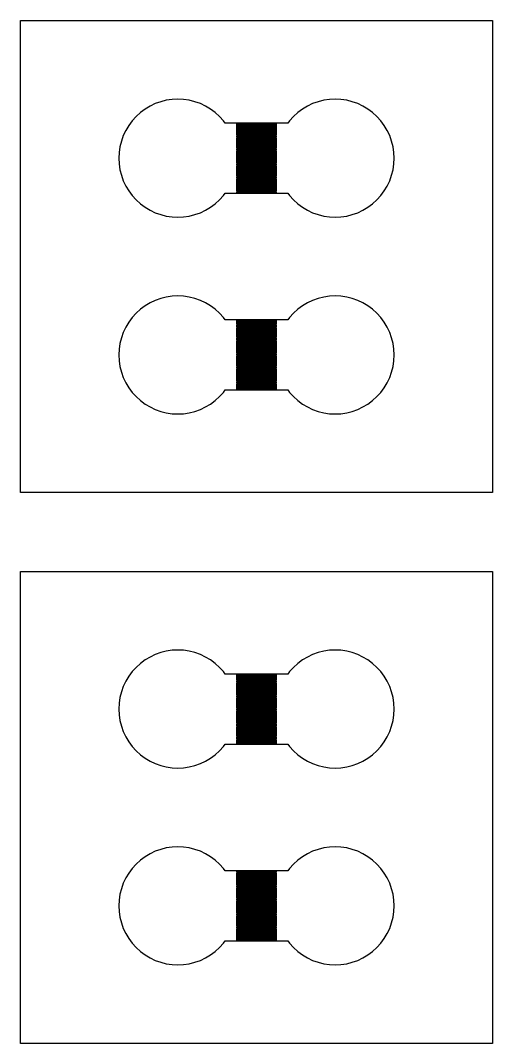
# Model space of a CAD drawing. Extents: x -16 to 86, y -16 to 86.
# Drawn here: x 43 to 55, y 29 to 55 of the extents above; entities that cross this region are included whole.
import ezdxf

# ---------------------------------------------------------------- set-up
doc = ezdxf.new("R2010")
doc.units = 0

msp = doc.modelspace()

# ---------------------------------------------------------------- linework, layer by layer
for p, q in [((43, 43), (43, 55)), ((43, 55), (55, 55)), ((55, 55), (55, 43)), ((46.2929, 52.8229), (46.1667, 52.7472)), ((46.426, 52.8858), (46.2929, 52.8229)), ((46.5646, 52.9354), (46.426, 52.8858)), ((46.7074, 52.9712), (46.5646, 52.9354)), ((46.853, 52.9928), (46.7074, 52.9712)), ((47, 53), (46.853, 52.9928)), ((47.147, 52.9928), (47, 53)), ((47.2926, 52.9712), (47.147, 52.9928)), ((47.4354, 52.9354), (47.2926, 52.9712)), ((47.574, 52.8858), (47.4354, 52.9354)), ((47.7071, 52.8229), (47.574, 52.8858)), ((47.8334, 52.7472), (47.7071, 52.8229)), ((50.2929, 52.8229), (50.1666, 52.7472)), ((50.426, 52.8858), (50.2929, 52.8229)), ((50.5646, 52.9354), (50.426, 52.8858)), ((50.7074, 52.9712), (50.5646, 52.9354)), ((50.853, 52.9928), (50.7074, 52.9712)), ((51, 53), (50.853, 52.9928)), ((51.147, 52.9928), (51, 53)), ((51.2926, 52.9712), (51.147, 52.9928)), ((51.4354, 52.9354), (51.2926, 52.9712)), ((51.574, 52.8858), (51.4354, 52.9354)), ((51.7071, 52.8229), (51.574, 52.8858)), ((51.8333, 52.7472), (51.7071, 52.8229)), ((45.9393, 52.5607), (45.8405, 52.4516)), ((46.0484, 52.6595), (45.9393, 52.5607)), ((46.1667, 52.7472), (46.0484, 52.6595)), ((47.9516, 52.6595), (47.8334, 52.7472)), ((48.0607, 52.5607), (47.9516, 52.6595)), ((48.1595, 52.4516), (48.0607, 52.5607)), ((49.9393, 52.5607), (49.8405, 52.4516)), ((50.0484, 52.6595), (49.9393, 52.5607)), ((50.1666, 52.7472), (50.0484, 52.6595)), ((51.9516, 52.6595), (51.8333, 52.7472)), ((52.0607, 52.5607), (51.9516, 52.6595)), ((52.1595, 52.4516), (52.0607, 52.5607)), ((45.7528, 52.3333), (45.6771, 52.2071)), ((45.8405, 52.4516), (45.7528, 52.3333)), ((48.2052, 52.39), (48.1595, 52.4516)), ((49.7948, 52.39), (48.2052, 52.39)), ((48.5, 52.36), (48.5, 52.38)), ((48.5, 52.38), (49.5, 52.38)), ((49.5, 52.36), (48.5, 52.36)), ((48.5, 52.33), (48.5, 52.35)), ((48.5, 52.35), (49.5, 52.35)), ((49.5, 52.33), (48.5, 52.33)), ((48.5, 52.3), (48.5, 52.32)), ((48.5, 52.32), (49.5, 52.32)), ((49.5, 52.3), (48.5, 52.3)), ((48.5, 52.27), (48.5, 52.29)), ((48.5, 52.29), (49.5, 52.29)), ((49.5, 52.27), (48.5, 52.27)), ((49.5, 52.38), (49.5, 52.36)), ((49.5, 52.35), (49.5, 52.33)), ((49.5, 52.32), (49.5, 52.3)), ((49.5, 52.29), (49.5, 52.27)), ((49.8405, 52.4516), (49.7948, 52.39)), ((52.2472, 52.3333), (52.1595, 52.4516)), ((52.3229, 52.2071), (52.2472, 52.3333)), ((45.6142, 52.074), (45.5646, 51.9354)), ((45.6771, 52.2071), (45.6142, 52.074)), ((48.5, 52.24), (48.5, 52.26)), ((48.5, 52.26), (49.5, 52.26)), ((49.5, 52.24), (48.5, 52.24)), ((48.5, 52.21), (48.5, 52.23)), ((48.5, 52.23), (49.5, 52.23)), ((49.5, 52.21), (48.5, 52.21)), ((48.5, 52.18), (48.5, 52.2)), ((48.5, 52.2), (49.5, 52.2)), ((49.5, 52.18), (48.5, 52.18)), ((48.5, 52.15), (48.5, 52.17)), ((48.5, 52.17), (49.5, 52.17)), ((49.5, 52.15), (48.5, 52.15)), ((48.5, 52.12), (48.5, 52.14)), ((48.5, 52.14), (49.5, 52.14)), ((49.5, 52.12), (48.5, 52.12)), ((48.5, 52.09), (48.5, 52.11)), ((48.5, 52.11), (49.5, 52.11)), ((49.5, 52.09), (48.5, 52.09)), ((48.5, 52.06), (48.5, 52.08)), ((48.5, 52.08), (49.5, 52.08)), ((49.5, 52.06), (48.5, 52.06)), ((48.5, 52.03), (48.5, 52.05)), ((48.5, 52.05), (49.5, 52.05)), ((49.5, 52.03), (48.5, 52.03)), ((48.5, 52), (48.5, 52.02)), ((48.5, 52.02), (49.5, 52.02)), ((49.5, 52), (48.5, 52)), ((49.5, 52.26), (49.5, 52.24)), ((49.5, 52.23), (49.5, 52.21)), ((49.5, 52.2), (49.5, 52.18)), ((49.5, 52.17), (49.5, 52.15)), ((49.5, 52.14), (49.5, 52.12)), ((49.5, 52.11), (49.5, 52.09)), ((49.5, 52.08), (49.5, 52.06)), ((49.5, 52.05), (49.5, 52.03)), ((49.5, 52.02), (49.5, 52)), ((52.3858, 52.074), (52.3229, 52.2071)), ((52.4354, 51.9354), (52.3858, 52.074)), ((45.5288, 51.7926), (45.5072, 51.647)), ((45.5646, 51.9354), (45.5288, 51.7926)), ((48.5, 51.97), (48.5, 51.99)), ((48.5, 51.99), (49.5, 51.99)), ((49.5, 51.97), (48.5, 51.97)), ((48.5, 51.94), (48.5, 51.96)), ((48.5, 51.96), (49.5, 51.96)), ((49.5, 51.94), (48.5, 51.94)), ((48.5, 51.91), (48.5, 51.93)), ((48.5, 51.93), (49.5, 51.93)), ((49.5, 51.91), (48.5, 51.91)), ((48.5, 51.88), (48.5, 51.9)), ((48.5, 51.9), (49.5, 51.9)), ((49.5, 51.88), (48.5, 51.88)), ((48.5, 51.85), (48.5, 51.87)), ((48.5, 51.87), (49.5, 51.87)), ((49.5, 51.85), (48.5, 51.85)), ((48.5, 51.82), (48.5, 51.84)), ((48.5, 51.84), (49.5, 51.84)), ((49.5, 51.82), (48.5, 51.82)), ((48.5, 51.79), (48.5, 51.81)), ((48.5, 51.81), (49.5, 51.81)), ((49.5, 51.79), (48.5, 51.79)), ((48.5, 51.76), (48.5, 51.78)), ((48.5, 51.78), (49.5, 51.78)), ((49.5, 51.76), (48.5, 51.76)), ((48.5, 51.73), (48.5, 51.75)), ((48.5, 51.75), (49.5, 51.75)), ((49.5, 51.99), (49.5, 51.97)), ((49.5, 51.96), (49.5, 51.94)), ((49.5, 51.93), (49.5, 51.91)), ((49.5, 51.9), (49.5, 51.88)), ((49.5, 51.87), (49.5, 51.85)), ((49.5, 51.84), (49.5, 51.82)), ((49.5, 51.81), (49.5, 51.79)), ((49.5, 51.78), (49.5, 51.76)), ((49.5, 51.75), (49.5, 51.73)), ((52.4712, 51.7926), (52.4354, 51.9354)), ((52.4928, 51.647), (52.4712, 51.7926)), ((45.5072, 51.647), (45.5, 51.5)), ((45.5, 51.5), (45.5072, 51.353)), ((49.5, 51.73), (48.5, 51.73)), ((48.5, 51.7), (48.5, 51.72)), ((48.5, 51.72), (49.5, 51.72)), ((49.5, 51.7), (48.5, 51.7)), ((48.5, 51.67), (48.5, 51.69)), ((48.5, 51.69), (49.5, 51.69)), ((49.5, 51.67), (48.5, 51.67)), ((48.5, 51.64), (48.5, 51.66)), ((48.5, 51.66), (49.5, 51.66)), ((49.5, 51.64), (48.5, 51.64)), ((48.5, 51.61), (48.5, 51.63)), ((48.5, 51.63), (49.5, 51.63)), ((49.5, 51.61), (48.5, 51.61)), ((48.5, 51.58), (48.5, 51.6)), ((48.5, 51.6), (49.5, 51.6)), ((49.5, 51.58), (48.5, 51.58)), ((48.5, 51.55), (48.5, 51.57)), ((48.5, 51.57), (49.5, 51.57)), ((49.5, 51.55), (48.5, 51.55)), ((48.5, 51.52), (48.5, 51.54)), ((48.5, 51.54), (49.5, 51.54)), ((49.5, 51.52), (48.5, 51.52)), ((48.5, 51.49), (48.5, 51.51)), ((48.5, 51.51), (49.5, 51.51)), ((49.5, 51.49), (48.5, 51.49)), ((49.5, 51.72), (49.5, 51.7)), ((49.5, 51.69), (49.5, 51.67)), ((49.5, 51.66), (49.5, 51.64)), ((49.5, 51.63), (49.5, 51.61)), ((49.5, 51.6), (49.5, 51.58)), ((49.5, 51.57), (49.5, 51.55)), ((49.5, 51.54), (49.5, 51.52)), ((49.5, 51.51), (49.5, 51.49)), ((52.5, 51.5), (52.4928, 51.647)), ((52.4928, 51.353), (52.5, 51.5)), ((45.5072, 51.353), (45.5288, 51.2074)), ((48.5, 51.46), (48.5, 51.48)), ((48.5, 51.48), (49.5, 51.48)), ((49.5, 51.46), (48.5, 51.46)), ((48.5, 51.43), (48.5, 51.45)), ((48.5, 51.45), (49.5, 51.45)), ((49.5, 51.43), (48.5, 51.43)), ((48.5, 51.4), (48.5, 51.42)), ((48.5, 51.42), (49.5, 51.42)), ((49.5, 51.4), (48.5, 51.4)), ((48.5, 51.37), (48.5, 51.39)), ((48.5, 51.39), (49.5, 51.39)), ((49.5, 51.37), (48.5, 51.37)), ((48.5, 51.34), (48.5, 51.36)), ((48.5, 51.36), (49.5, 51.36)), ((49.5, 51.34), (48.5, 51.34)), ((48.5, 51.31), (48.5, 51.33)), ((48.5, 51.33), (49.5, 51.33)), ((49.5, 51.31), (48.5, 51.31)), ((48.5, 51.28), (48.5, 51.3)), ((48.5, 51.3), (49.5, 51.3)), ((49.5, 51.28), (48.5, 51.28)), ((48.5, 51.25), (48.5, 51.27)), ((48.5, 51.27), (49.5, 51.27)), ((49.5, 51.25), (48.5, 51.25)), ((48.5, 51.22), (48.5, 51.24)), ((48.5, 51.24), (49.5, 51.24)), ((49.5, 51.22), (48.5, 51.22)), ((49.5, 51.48), (49.5, 51.46)), ((49.5, 51.45), (49.5, 51.43)), ((49.5, 51.42), (49.5, 51.4)), ((49.5, 51.39), (49.5, 51.37)), ((49.5, 51.36), (49.5, 51.34)), ((49.5, 51.33), (49.5, 51.31)), ((49.5, 51.3), (49.5, 51.28)), ((49.5, 51.27), (49.5, 51.25)), ((49.5, 51.24), (49.5, 51.22)), ((52.4712, 51.2074), (52.4928, 51.353)), ((45.5288, 51.2074), (45.5646, 51.0646)), ((45.5646, 51.0646), (45.6142, 50.926)), ((48.5, 51.19), (48.5, 51.21)), ((48.5, 51.21), (49.5, 51.21)), ((49.5, 51.19), (48.5, 51.19)), ((48.5, 51.16), (48.5, 51.18)), ((48.5, 51.18), (49.5, 51.18)), ((49.5, 51.16), (48.5, 51.16)), ((48.5, 51.13), (48.5, 51.15)), ((48.5, 51.15), (49.5, 51.15)), ((49.5, 51.13), (48.5, 51.13)), ((48.5, 51.1), (48.5, 51.12)), ((48.5, 51.12), (49.5, 51.12)), ((49.5, 51.1), (48.5, 51.1)), ((48.5, 51.07), (48.5, 51.09)), ((48.5, 51.09), (49.5, 51.09)), ((49.5, 51.07), (48.5, 51.07)), ((48.5, 51.04), (48.5, 51.06)), ((48.5, 51.06), (49.5, 51.06)), ((49.5, 51.04), (48.5, 51.04)), ((48.5, 51.01), (48.5, 51.03)), ((48.5, 51.03), (49.5, 51.03)), ((49.5, 51.01), (48.5, 51.01)), ((48.5, 50.98), (48.5, 51)), ((48.5, 51), (49.5, 51)), ((49.5, 50.98), (48.5, 50.98)), ((48.5, 50.95), (48.5, 50.97)), ((48.5, 50.97), (49.5, 50.97)), ((49.5, 51.21), (49.5, 51.19)), ((49.5, 51.18), (49.5, 51.16)), ((49.5, 51.15), (49.5, 51.13)), ((49.5, 51.12), (49.5, 51.1)), ((49.5, 51.09), (49.5, 51.07)), ((49.5, 51.06), (49.5, 51.04)), ((49.5, 51.03), (49.5, 51.01)), ((49.5, 51), (49.5, 50.98)), ((49.5, 50.97), (49.5, 50.95)), ((52.3858, 50.926), (52.4354, 51.0646)), ((52.4354, 51.0646), (52.4712, 51.2074)), ((45.6142, 50.926), (45.6771, 50.7929)), ((45.6771, 50.7929), (45.7528, 50.6667)), ((49.5, 50.95), (48.5, 50.95)), ((48.5, 50.92), (48.5, 50.94)), ((48.5, 50.94), (49.5, 50.94)), ((49.5, 50.92), (48.5, 50.92)), ((48.5, 50.89), (48.5, 50.91)), ((48.5, 50.91), (49.5, 50.91)), ((49.5, 50.89), (48.5, 50.89)), ((48.5, 50.86), (48.5, 50.88)), ((48.5, 50.88), (49.5, 50.88)), ((49.5, 50.86), (48.5, 50.86)), ((48.5, 50.83), (48.5, 50.85)), ((48.5, 50.85), (49.5, 50.85)), ((49.5, 50.83), (48.5, 50.83)), ((48.5, 50.8), (48.5, 50.82)), ((48.5, 50.82), (49.5, 50.82)), ((49.5, 50.8), (48.5, 50.8)), ((48.5, 50.77), (48.5, 50.79)), ((48.5, 50.79), (49.5, 50.79)), ((49.5, 50.77), (48.5, 50.77)), ((48.5, 50.74), (48.5, 50.76)), ((48.5, 50.76), (49.5, 50.76)), ((49.5, 50.74), (48.5, 50.74)), ((48.5, 50.71), (48.5, 50.73)), ((48.5, 50.73), (49.5, 50.73)), ((49.5, 50.71), (48.5, 50.71)), ((48.5, 50.68), (48.5, 50.7)), ((48.5, 50.7), (49.5, 50.7)), ((49.5, 50.94), (49.5, 50.92)), ((49.5, 50.91), (49.5, 50.89)), ((49.5, 50.88), (49.5, 50.86)), ((49.5, 50.85), (49.5, 50.83)), ((49.5, 50.82), (49.5, 50.8)), ((49.5, 50.79), (49.5, 50.77)), ((49.5, 50.76), (49.5, 50.74)), ((49.5, 50.73), (49.5, 50.71)), ((49.5, 50.7), (49.5, 50.68)), ((52.2472, 50.6667), (52.3229, 50.7929)), ((52.3229, 50.7929), (52.3858, 50.926)), ((45.7528, 50.6667), (45.8405, 50.5484)), ((45.8405, 50.5484), (45.9393, 50.4393)), ((48.0607, 50.4393), (48.1595, 50.5484)), ((48.1595, 50.5484), (48.2052, 50.61)), ((48.2052, 50.61), (49.7948, 50.61)), ((49.5, 50.68), (48.5, 50.68)), ((48.5, 50.65), (48.5, 50.67)), ((48.5, 50.67), (49.5, 50.67)), ((49.5, 50.65), (48.5, 50.65)), ((48.5, 50.62), (48.5, 50.64)), ((48.5, 50.64), (49.5, 50.64)), ((49.5, 50.62), (48.5, 50.62)), ((49.5, 50.67), (49.5, 50.65)), ((49.5, 50.64), (49.5, 50.62)), ((49.7948, 50.61), (49.8405, 50.5484)), ((49.8405, 50.5484), (49.9393, 50.4393)), ((52.0607, 50.4393), (52.1595, 50.5484)), ((52.1595, 50.5484), (52.2472, 50.6667)), ((45.9393, 50.4393), (46.0484, 50.3405)), ((46.0484, 50.3405), (46.1667, 50.2528)), ((46.1667, 50.2528), (46.2929, 50.1771)), ((47.7071, 50.1771), (47.8334, 50.2528)), ((47.8334, 50.2528), (47.9516, 50.3405)), ((47.9516, 50.3405), (48.0607, 50.4393)), ((49.9393, 50.4393), (50.0484, 50.3405)), ((50.0484, 50.3405), (50.1666, 50.2528)), ((50.1666, 50.2528), (50.2929, 50.1771)), ((51.7071, 50.1771), (51.8333, 50.2528)), ((51.8333, 50.2528), (51.9516, 50.3405)), ((51.9516, 50.3405), (52.0607, 50.4393)), ((46.2929, 50.1771), (46.426, 50.1142)), ((46.426, 50.1142), (46.5646, 50.0646)), ((46.5646, 50.0646), (46.7074, 50.0288)), ((46.7074, 50.0288), (46.853, 50.0072)), ((46.853, 50.0072), (47, 50)), ((47, 50), (47.147, 50.0072)), ((47.147, 50.0072), (47.2926, 50.0288)), ((47.2926, 50.0288), (47.4354, 50.0646)), ((47.4354, 50.0646), (47.574, 50.1142)), ((47.574, 50.1142), (47.7071, 50.1771)), ((50.2929, 50.1771), (50.426, 50.1142)), ((50.426, 50.1142), (50.5646, 50.0646)), ((50.5646, 50.0646), (50.7074, 50.0288)), ((50.7074, 50.0288), (50.853, 50.0072)), ((50.853, 50.0072), (51, 50)), ((51, 50), (51.147, 50.0072)), ((51.147, 50.0072), (51.2926, 50.0288)), ((51.2926, 50.0288), (51.4354, 50.0646)), ((51.4354, 50.0646), (51.574, 50.1142)), ((51.574, 50.1142), (51.7071, 50.1771)), ((46.426, 47.8858), (46.2929, 47.8229)), ((46.5646, 47.9354), (46.426, 47.8858)), ((46.7074, 47.9712), (46.5646, 47.9354)), ((46.853, 47.9928), (46.7074, 47.9712)), ((47, 48), (46.853, 47.9928)), ((47.147, 47.9928), (47, 48)), ((47.2926, 47.9712), (47.147, 47.9928)), ((47.4354, 47.9354), (47.2926, 47.9712)), ((47.574, 47.8858), (47.4354, 47.9354)), ((47.7071, 47.8229), (47.574, 47.8858)), ((50.426, 47.8858), (50.2929, 47.8229)), ((50.5646, 47.9354), (50.426, 47.8858)), ((50.7074, 47.9712), (50.5646, 47.9354)), ((50.853, 47.9928), (50.7074, 47.9712)), ((51, 48), (50.853, 47.9928)), ((51.147, 47.9928), (51, 48)), ((51.2926, 47.9712), (51.147, 47.9928)), ((51.4354, 47.9354), (51.2926, 47.9712)), ((51.574, 47.8858), (51.4354, 47.9354)), ((51.7071, 47.8229), (51.574, 47.8858)), ((46.0484, 47.6595), (45.9393, 47.5607)), ((46.1667, 47.7472), (46.0484, 47.6595)), ((46.2929, 47.8229), (46.1667, 47.7472)), ((47.8334, 47.7472), (47.7071, 47.8229)), ((47.9516, 47.6595), (47.8334, 47.7472)), ((48.0607, 47.5607), (47.9516, 47.6595)), ((50.0484, 47.6595), (49.9393, 47.5607)), ((50.1666, 47.7472), (50.0484, 47.6595)), ((50.2929, 47.8229), (50.1666, 47.7472)), ((51.8333, 47.7472), (51.7071, 47.8229)), ((51.9516, 47.6595), (51.8333, 47.7472)), ((52.0607, 47.5607), (51.9516, 47.6595)), ((45.7528, 47.3333), (45.6771, 47.2071)), ((45.8405, 47.4516), (45.7528, 47.3333)), ((45.9393, 47.5607), (45.8405, 47.4516)), ((48.1595, 47.4516), (48.0607, 47.5607)), ((48.2052, 47.39), (48.1595, 47.4516)), ((49.7948, 47.39), (48.2052, 47.39)), ((48.5, 47.36), (48.5, 47.38)), ((48.5, 47.38), (49.5, 47.38)), ((49.5, 47.36), (48.5, 47.36)), ((48.5, 47.33), (48.5, 47.35)), ((48.5, 47.35), (49.5, 47.35)), ((49.5, 47.33), (48.5, 47.33)), ((48.5, 47.3), (48.5, 47.32)), ((48.5, 47.32), (49.5, 47.32)), ((49.5, 47.38), (49.5, 47.36)), ((49.5, 47.35), (49.5, 47.33)), ((49.5, 47.32), (49.5, 47.3)), ((49.8405, 47.4516), (49.7948, 47.39)), ((49.9393, 47.5607), (49.8405, 47.4516)), ((52.1595, 47.4516), (52.0607, 47.5607)), ((52.2472, 47.3333), (52.1595, 47.4516)), ((52.3229, 47.2071), (52.2472, 47.3333)), ((45.6142, 47.074), (45.5646, 46.9354)), ((45.6771, 47.2071), (45.6142, 47.074)), ((49.5, 47.3), (48.5, 47.3)), ((48.5, 47.27), (48.5, 47.29)), ((48.5, 47.29), (49.5, 47.29)), ((49.5, 47.27), (48.5, 47.27)), ((48.5, 47.24), (48.5, 47.26)), ((48.5, 47.26), (49.5, 47.26)), ((49.5, 47.24), (48.5, 47.24)), ((48.5, 47.21), (48.5, 47.23)), ((48.5, 47.23), (49.5, 47.23)), ((49.5, 47.21), (48.5, 47.21)), ((48.5, 47.18), (48.5, 47.2)), ((48.5, 47.2), (49.5, 47.2)), ((49.5, 47.18), (48.5, 47.18)), ((48.5, 47.15), (48.5, 47.17)), ((48.5, 47.17), (49.5, 47.17)), ((49.5, 47.15), (48.5, 47.15)), ((48.5, 47.12), (48.5, 47.14)), ((48.5, 47.14), (49.5, 47.14)), ((49.5, 47.12), (48.5, 47.12)), ((48.5, 47.09), (48.5, 47.11)), ((48.5, 47.11), (49.5, 47.11)), ((49.5, 47.09), (48.5, 47.09)), ((48.5, 47.06), (48.5, 47.08)), ((48.5, 47.08), (49.5, 47.08)), ((49.5, 47.06), (48.5, 47.06)), ((49.5, 47.29), (49.5, 47.27)), ((49.5, 47.26), (49.5, 47.24)), ((49.5, 47.23), (49.5, 47.21)), ((49.5, 47.2), (49.5, 47.18)), ((49.5, 47.17), (49.5, 47.15)), ((49.5, 47.14), (49.5, 47.12)), ((49.5, 47.11), (49.5, 47.09)), ((49.5, 47.08), (49.5, 47.06)), ((52.3858, 47.074), (52.3229, 47.2071)), ((52.4354, 46.9354), (52.3858, 47.074)), ((45.5646, 46.9354), (45.5288, 46.7926)), ((48.5, 47.03), (48.5, 47.05)), ((48.5, 47.05), (49.5, 47.05)), ((49.5, 47.03), (48.5, 47.03)), ((48.5, 47), (48.5, 47.02)), ((48.5, 47.02), (49.5, 47.02)), ((49.5, 47), (48.5, 47)), ((48.5, 46.97), (48.5, 46.99)), ((48.5, 46.99), (49.5, 46.99)), ((49.5, 46.97), (48.5, 46.97)), ((48.5, 46.94), (48.5, 46.96)), ((48.5, 46.96), (49.5, 46.96)), ((49.5, 46.94), (48.5, 46.94)), ((48.5, 46.91), (48.5, 46.93)), ((48.5, 46.93), (49.5, 46.93)), ((49.5, 46.91), (48.5, 46.91)), ((48.5, 46.88), (48.5, 46.9)), ((48.5, 46.9), (49.5, 46.9)), ((49.5, 46.88), (48.5, 46.88)), ((48.5, 46.85), (48.5, 46.87)), ((48.5, 46.87), (49.5, 46.87)), ((49.5, 46.85), (48.5, 46.85)), ((48.5, 46.82), (48.5, 46.84)), ((48.5, 46.84), (49.5, 46.84)), ((49.5, 46.82), (48.5, 46.82)), ((48.5, 46.79), (48.5, 46.81)), ((48.5, 46.81), (49.5, 46.81)), ((49.5, 47.05), (49.5, 47.03)), ((49.5, 47.02), (49.5, 47)), ((49.5, 46.99), (49.5, 46.97)), ((49.5, 46.96), (49.5, 46.94)), ((49.5, 46.93), (49.5, 46.91)), ((49.5, 46.9), (49.5, 46.88)), ((49.5, 46.87), (49.5, 46.85)), ((49.5, 46.84), (49.5, 46.82)), ((49.5, 46.81), (49.5, 46.79)), ((52.4712, 46.7926), (52.4354, 46.9354)), ((45.5072, 46.647), (45.5, 46.5)), ((45.5288, 46.7926), (45.5072, 46.647)), ((49.5, 46.79), (48.5, 46.79)), ((48.5, 46.76), (48.5, 46.78)), ((48.5, 46.78), (49.5, 46.78)), ((49.5, 46.76), (48.5, 46.76)), ((48.5, 46.73), (48.5, 46.75)), ((48.5, 46.75), (49.5, 46.75)), ((49.5, 46.73), (48.5, 46.73)), ((48.5, 46.7), (48.5, 46.72)), ((48.5, 46.72), (49.5, 46.72)), ((49.5, 46.7), (48.5, 46.7)), ((48.5, 46.67), (48.5, 46.69)), ((48.5, 46.69), (49.5, 46.69)), ((49.5, 46.67), (48.5, 46.67)), ((48.5, 46.64), (48.5, 46.66)), ((48.5, 46.66), (49.5, 46.66)), ((49.5, 46.64), (48.5, 46.64)), ((48.5, 46.61), (48.5, 46.63)), ((48.5, 46.63), (49.5, 46.63)), ((49.5, 46.61), (48.5, 46.61)), ((48.5, 46.58), (48.5, 46.6)), ((48.5, 46.6), (49.5, 46.6)), ((49.5, 46.58), (48.5, 46.58)), ((48.5, 46.55), (48.5, 46.57)), ((48.5, 46.57), (49.5, 46.57)), ((49.5, 46.55), (48.5, 46.55)), ((48.5, 46.52), (48.5, 46.54)), ((48.5, 46.54), (49.5, 46.54)), ((49.5, 46.78), (49.5, 46.76)), ((49.5, 46.75), (49.5, 46.73)), ((49.5, 46.72), (49.5, 46.7)), ((49.5, 46.69), (49.5, 46.67)), ((49.5, 46.66), (49.5, 46.64)), ((49.5, 46.63), (49.5, 46.61)), ((49.5, 46.6), (49.5, 46.58)), ((49.5, 46.57), (49.5, 46.55)), ((49.5, 46.54), (49.5, 46.52)), ((52.4928, 46.647), (52.4712, 46.7926)), ((52.5, 46.5), (52.4928, 46.647)), ((45.5, 46.5), (45.5072, 46.353)), ((45.5072, 46.353), (45.5288, 46.2074)), ((49.5, 46.52), (48.5, 46.52)), ((48.5, 46.49), (48.5, 46.51)), ((48.5, 46.51), (49.5, 46.51)), ((49.5, 46.49), (48.5, 46.49)), ((48.5, 46.46), (48.5, 46.48)), ((48.5, 46.48), (49.5, 46.48)), ((49.5, 46.46), (48.5, 46.46)), ((48.5, 46.43), (48.5, 46.45)), ((48.5, 46.45), (49.5, 46.45)), ((49.5, 46.43), (48.5, 46.43)), ((48.5, 46.4), (48.5, 46.42)), ((48.5, 46.42), (49.5, 46.42)), ((49.5, 46.4), (48.5, 46.4)), ((48.5, 46.37), (48.5, 46.39)), ((48.5, 46.39), (49.5, 46.39)), ((49.5, 46.37), (48.5, 46.37)), ((48.5, 46.34), (48.5, 46.36)), ((48.5, 46.36), (49.5, 46.36)), ((49.5, 46.34), (48.5, 46.34)), ((48.5, 46.31), (48.5, 46.33)), ((48.5, 46.33), (49.5, 46.33)), ((49.5, 46.31), (48.5, 46.31)), ((48.5, 46.28), (48.5, 46.3)), ((48.5, 46.3), (49.5, 46.3)), ((49.5, 46.28), (48.5, 46.28)), ((49.5, 46.51), (49.5, 46.49)), ((49.5, 46.48), (49.5, 46.46)), ((49.5, 46.45), (49.5, 46.43)), ((49.5, 46.42), (49.5, 46.4)), ((49.5, 46.39), (49.5, 46.37)), ((49.5, 46.36), (49.5, 46.34)), ((49.5, 46.33), (49.5, 46.31)), ((49.5, 46.3), (49.5, 46.28)), ((52.4712, 46.2074), (52.4928, 46.353)), ((52.4928, 46.353), (52.5, 46.5)), ((45.5288, 46.2074), (45.5646, 46.0646)), ((45.5646, 46.0646), (45.6142, 45.926)), ((48.5, 46.25), (48.5, 46.27)), ((48.5, 46.27), (49.5, 46.27)), ((49.5, 46.25), (48.5, 46.25)), ((48.5, 46.22), (48.5, 46.24)), ((48.5, 46.24), (49.5, 46.24)), ((49.5, 46.22), (48.5, 46.22)), ((48.5, 46.19), (48.5, 46.21)), ((48.5, 46.21), (49.5, 46.21)), ((49.5, 46.19), (48.5, 46.19)), ((48.5, 46.16), (48.5, 46.18)), ((48.5, 46.18), (49.5, 46.18)), ((49.5, 46.16), (48.5, 46.16)), ((48.5, 46.13), (48.5, 46.15)), ((48.5, 46.15), (49.5, 46.15)), ((49.5, 46.13), (48.5, 46.13)), ((48.5, 46.1), (48.5, 46.12)), ((48.5, 46.12), (49.5, 46.12)), ((49.5, 46.1), (48.5, 46.1)), ((48.5, 46.07), (48.5, 46.09)), ((48.5, 46.09), (49.5, 46.09)), ((49.5, 46.07), (48.5, 46.07)), ((48.5, 46.04), (48.5, 46.06)), ((48.5, 46.06), (49.5, 46.06)), ((49.5, 46.04), (48.5, 46.04)), ((48.5, 46.01), (48.5, 46.03)), ((48.5, 46.03), (49.5, 46.03)), ((49.5, 46.27), (49.5, 46.25)), ((49.5, 46.24), (49.5, 46.22)), ((49.5, 46.21), (49.5, 46.19)), ((49.5, 46.18), (49.5, 46.16)), ((49.5, 46.15), (49.5, 46.13)), ((49.5, 46.12), (49.5, 46.1)), ((49.5, 46.09), (49.5, 46.07)), ((49.5, 46.06), (49.5, 46.04)), ((49.5, 46.03), (49.5, 46.01)), ((52.3858, 45.926), (52.4354, 46.0646)), ((52.4354, 46.0646), (52.4712, 46.2074)), ((45.6142, 45.926), (45.6771, 45.7929)), ((45.6771, 45.7929), (45.7528, 45.6667)), ((49.5, 46.01), (48.5, 46.01)), ((48.5, 45.98), (48.5, 46)), ((48.5, 46), (49.5, 46)), ((49.5, 45.98), (48.5, 45.98)), ((48.5, 45.95), (48.5, 45.97)), ((48.5, 45.97), (49.5, 45.97)), ((49.5, 45.95), (48.5, 45.95)), ((48.5, 45.92), (48.5, 45.94)), ((48.5, 45.94), (49.5, 45.94)), ((49.5, 45.92), (48.5, 45.92)), ((48.5, 45.89), (48.5, 45.91)), ((48.5, 45.91), (49.5, 45.91)), ((49.5, 45.89), (48.5, 45.89)), ((48.5, 45.86), (48.5, 45.88)), ((48.5, 45.88), (49.5, 45.88)), ((49.5, 45.86), (48.5, 45.86)), ((48.5, 45.83), (48.5, 45.85)), ((48.5, 45.85), (49.5, 45.85)), ((49.5, 45.83), (48.5, 45.83)), ((48.5, 45.8), (48.5, 45.82)), ((48.5, 45.82), (49.5, 45.82)), ((49.5, 45.8), (48.5, 45.8)), ((48.5, 45.77), (48.5, 45.79)), ((48.5, 45.79), (49.5, 45.79)), ((49.5, 45.77), (48.5, 45.77)), ((48.5, 45.74), (48.5, 45.76)), ((48.5, 45.76), (49.5, 45.76)), ((49.5, 46), (49.5, 45.98)), ((49.5, 45.97), (49.5, 45.95)), ((49.5, 45.94), (49.5, 45.92)), ((49.5, 45.91), (49.5, 45.89)), ((49.5, 45.88), (49.5, 45.86)), ((49.5, 45.85), (49.5, 45.83)), ((49.5, 45.82), (49.5, 45.8)), ((49.5, 45.79), (49.5, 45.77)), ((49.5, 45.76), (49.5, 45.74)), ((52.2472, 45.6667), (52.3229, 45.7929)), ((52.3229, 45.7929), (52.3858, 45.926)), ((45.7528, 45.6667), (45.8405, 45.5484)), ((45.8405, 45.5484), (45.9393, 45.4393)), ((48.0607, 45.4393), (48.1595, 45.5484)), ((48.1595, 45.5484), (48.2052, 45.61)), ((48.2052, 45.61), (49.7948, 45.61)), ((49.5, 45.74), (48.5, 45.74)), ((48.5, 45.71), (48.5, 45.73)), ((48.5, 45.73), (49.5, 45.73)), ((49.5, 45.71), (48.5, 45.71)), ((48.5, 45.68), (48.5, 45.7)), ((48.5, 45.7), (49.5, 45.7)), ((49.5, 45.68), (48.5, 45.68)), ((48.5, 45.65), (48.5, 45.67)), ((48.5, 45.67), (49.5, 45.67)), ((49.5, 45.65), (48.5, 45.65)), ((48.5, 45.62), (48.5, 45.64)), ((48.5, 45.64), (49.5, 45.64)), ((49.5, 45.62), (48.5, 45.62)), ((49.5, 45.73), (49.5, 45.71)), ((49.5, 45.7), (49.5, 45.68)), ((49.5, 45.67), (49.5, 45.65)), ((49.5, 45.64), (49.5, 45.62)), ((49.7948, 45.61), (49.8405, 45.5484)), ((49.8405, 45.5484), (49.9393, 45.4393)), ((52.0607, 45.4393), (52.1595, 45.5484)), ((52.1595, 45.5484), (52.2472, 45.6667)), ((45.9393, 45.4393), (46.0484, 45.3405)), ((46.0484, 45.3405), (46.1667, 45.2528)), ((46.1667, 45.2528), (46.2929, 45.1771)), ((47.7071, 45.1771), (47.8334, 45.2528)), ((47.8334, 45.2528), (47.9516, 45.3405)), ((47.9516, 45.3405), (48.0607, 45.4393)), ((49.9393, 45.4393), (50.0484, 45.3405)), ((50.0484, 45.3405), (50.1666, 45.2528)), ((50.1666, 45.2528), (50.2929, 45.1771)), ((51.7071, 45.1771), (51.8333, 45.2528)), ((51.8333, 45.2528), (51.9516, 45.3405)), ((51.9516, 45.3405), (52.0607, 45.4393)), ((46.2929, 45.1771), (46.426, 45.1142)), ((46.426, 45.1142), (46.5646, 45.0646)), ((46.5646, 45.0646), (46.7074, 45.0288)), ((46.7074, 45.0288), (46.853, 45.0072)), ((46.853, 45.0072), (47, 45)), ((47, 45), (47.147, 45.0072)), ((47.147, 45.0072), (47.2926, 45.0288)), ((47.2926, 45.0288), (47.4354, 45.0646)), ((47.4354, 45.0646), (47.574, 45.1142)), ((47.574, 45.1142), (47.7071, 45.1771)), ((50.2929, 45.1771), (50.426, 45.1142)), ((50.426, 45.1142), (50.5646, 45.0646)), ((50.5646, 45.0646), (50.7074, 45.0288)), ((50.7074, 45.0288), (50.853, 45.0072)), ((50.853, 45.0072), (51, 45)), ((51, 45), (51.147, 45.0072)), ((51.147, 45.0072), (51.2926, 45.0288)), ((51.2926, 45.0288), (51.4354, 45.0646)), ((51.4354, 45.0646), (51.574, 45.1142)), ((51.574, 45.1142), (51.7071, 45.1771)), ((55, 43), (43, 43)), ((43, 29), (43, 41)), ((43, 41), (55, 41)), ((55, 41), (55, 29)), ((47, 39), (46.853, 38.9928)), ((47.147, 38.9928), (47, 39)), ((51, 39), (50.853, 38.9928)), ((51.147, 38.9928), (51, 39)), ((46.1667, 38.7472), (46.0484, 38.6595)), ((46.2929, 38.8229), (46.1667, 38.7472)), ((46.426, 38.8858), (46.2929, 38.8229)), ((46.5646, 38.9354), (46.426, 38.8858)), ((46.7074, 38.9712), (46.5646, 38.9354)), ((46.853, 38.9928), (46.7074, 38.9712)), ((47.2926, 38.9712), (47.147, 38.9928)), ((47.4354, 38.9354), (47.2926, 38.9712)), ((47.574, 38.8858), (47.4354, 38.9354)), ((47.7071, 38.8229), (47.574, 38.8858)), ((47.8334, 38.7472), (47.7071, 38.8229)), ((47.9516, 38.6595), (47.8334, 38.7472)), ((50.1666, 38.7472), (50.0484, 38.6595)), ((50.2929, 38.8229), (50.1666, 38.7472)), ((50.426, 38.8858), (50.2929, 38.8229)), ((50.5646, 38.9354), (50.426, 38.8858)), ((50.7074, 38.9712), (50.5646, 38.9354)), ((50.853, 38.9928), (50.7074, 38.9712)), ((51.2926, 38.9712), (51.147, 38.9928)), ((51.4354, 38.9354), (51.2926, 38.9712)), ((51.574, 38.8858), (51.4354, 38.9354)), ((51.7071, 38.8229), (51.574, 38.8858)), ((51.8333, 38.7472), (51.7071, 38.8229)), ((51.9516, 38.6595), (51.8333, 38.7472)), ((45.9393, 38.5607), (45.8405, 38.4516)), ((46.0484, 38.6595), (45.9393, 38.5607)), ((48.0607, 38.5607), (47.9516, 38.6595)), ((48.1595, 38.4516), (48.0607, 38.5607)), ((49.9393, 38.5607), (49.8405, 38.4516)), ((50.0484, 38.6595), (49.9393, 38.5607)), ((52.0607, 38.5607), (51.9516, 38.6595)), ((52.1595, 38.4516), (52.0607, 38.5607)), ((45.7528, 38.3333), (45.6771, 38.2071)), ((45.8405, 38.4516), (45.7528, 38.3333)), ((48.2052, 38.39), (48.1595, 38.4516)), ((49.7948, 38.39), (48.2052, 38.39)), ((48.5, 38.36), (48.5, 38.38)), ((48.5, 38.38), (49.5, 38.38)), ((49.5, 38.36), (48.5, 38.36)), ((48.5, 38.33), (48.5, 38.35)), ((48.5, 38.35), (49.5, 38.35)), ((49.5, 38.33), (48.5, 38.33)), ((48.5, 38.3), (48.5, 38.32)), ((48.5, 38.32), (49.5, 38.32)), ((49.5, 38.3), (48.5, 38.3)), ((48.5, 38.27), (48.5, 38.29)), ((48.5, 38.29), (49.5, 38.29)), ((49.5, 38.27), (48.5, 38.27)), ((48.5, 38.24), (48.5, 38.26)), ((48.5, 38.26), (49.5, 38.26)), ((49.5, 38.24), (48.5, 38.24)), ((48.5, 38.21), (48.5, 38.23)), ((48.5, 38.23), (49.5, 38.23)), ((49.5, 38.38), (49.5, 38.36)), ((49.5, 38.35), (49.5, 38.33)), ((49.5, 38.32), (49.5, 38.3)), ((49.5, 38.29), (49.5, 38.27)), ((49.5, 38.26), (49.5, 38.24)), ((49.5, 38.23), (49.5, 38.21)), ((49.8405, 38.4516), (49.7948, 38.39)), ((52.2472, 38.3333), (52.1595, 38.4516)), ((52.3229, 38.2071), (52.2472, 38.3333)), ((45.6142, 38.074), (45.5646, 37.9354)), ((45.6771, 38.2071), (45.6142, 38.074)), ((49.5, 38.21), (48.5, 38.21)), ((48.5, 38.18), (48.5, 38.2)), ((48.5, 38.2), (49.5, 38.2)), ((49.5, 38.18), (48.5, 38.18)), ((48.5, 38.15), (48.5, 38.17)), ((48.5, 38.17), (49.5, 38.17)), ((49.5, 38.15), (48.5, 38.15)), ((48.5, 38.12), (48.5, 38.14)), ((48.5, 38.14), (49.5, 38.14)), ((49.5, 38.12), (48.5, 38.12)), ((48.5, 38.09), (48.5, 38.11)), ((48.5, 38.11), (49.5, 38.11)), ((49.5, 38.09), (48.5, 38.09)), ((48.5, 38.06), (48.5, 38.08)), ((48.5, 38.08), (49.5, 38.08)), ((49.5, 38.06), (48.5, 38.06)), ((48.5, 38.03), (48.5, 38.05)), ((48.5, 38.05), (49.5, 38.05)), ((49.5, 38.03), (48.5, 38.03)), ((48.5, 38), (48.5, 38.02)), ((48.5, 38.02), (49.5, 38.02)), ((49.5, 38), (48.5, 38)), ((48.5, 37.97), (48.5, 37.99)), ((48.5, 37.99), (49.5, 37.99)), ((49.5, 37.97), (48.5, 37.97)), ((48.5, 37.94), (48.5, 37.96)), ((48.5, 37.96), (49.5, 37.96)), ((49.5, 38.2), (49.5, 38.18)), ((49.5, 38.17), (49.5, 38.15)), ((49.5, 38.14), (49.5, 38.12)), ((49.5, 38.11), (49.5, 38.09)), ((49.5, 38.08), (49.5, 38.06)), ((49.5, 38.05), (49.5, 38.03)), ((49.5, 38.02), (49.5, 38)), ((49.5, 37.99), (49.5, 37.97)), ((49.5, 37.96), (49.5, 37.94)), ((52.3858, 38.074), (52.3229, 38.2071)), ((52.4354, 37.9354), (52.3858, 38.074)), ((45.5288, 37.7926), (45.5072, 37.647)), ((45.5646, 37.9354), (45.5288, 37.7926)), ((49.5, 37.94), (48.5, 37.94)), ((48.5, 37.91), (48.5, 37.93)), ((48.5, 37.93), (49.5, 37.93)), ((49.5, 37.91), (48.5, 37.91)), ((48.5, 37.88), (48.5, 37.9)), ((48.5, 37.9), (49.5, 37.9)), ((49.5, 37.88), (48.5, 37.88)), ((48.5, 37.85), (48.5, 37.87)), ((48.5, 37.87), (49.5, 37.87)), ((49.5, 37.85), (48.5, 37.85)), ((48.5, 37.82), (48.5, 37.84)), ((48.5, 37.84), (49.5, 37.84)), ((49.5, 37.82), (48.5, 37.82)), ((48.5, 37.79), (48.5, 37.81)), ((48.5, 37.81), (49.5, 37.81)), ((49.5, 37.79), (48.5, 37.79)), ((48.5, 37.76), (48.5, 37.78)), ((48.5, 37.78), (49.5, 37.78)), ((49.5, 37.76), (48.5, 37.76)), ((48.5, 37.73), (48.5, 37.75)), ((48.5, 37.75), (49.5, 37.75)), ((49.5, 37.73), (48.5, 37.73)), ((48.5, 37.7), (48.5, 37.72)), ((48.5, 37.72), (49.5, 37.72)), ((49.5, 37.7), (48.5, 37.7)), ((49.5, 37.93), (49.5, 37.91)), ((49.5, 37.9), (49.5, 37.88)), ((49.5, 37.87), (49.5, 37.85)), ((49.5, 37.84), (49.5, 37.82)), ((49.5, 37.81), (49.5, 37.79)), ((49.5, 37.78), (49.5, 37.76)), ((49.5, 37.75), (49.5, 37.73)), ((49.5, 37.72), (49.5, 37.7)), ((52.4712, 37.7926), (52.4354, 37.9354)), ((52.4928, 37.647), (52.4712, 37.7926)), ((45.5072, 37.647), (45.5, 37.5)), ((45.5, 37.5), (45.5072, 37.353)), ((48.5, 37.67), (48.5, 37.69)), ((48.5, 37.69), (49.5, 37.69)), ((49.5, 37.67), (48.5, 37.67)), ((48.5, 37.64), (48.5, 37.66)), ((48.5, 37.66), (49.5, 37.66)), ((49.5, 37.64), (48.5, 37.64)), ((48.5, 37.61), (48.5, 37.63)), ((48.5, 37.63), (49.5, 37.63)), ((49.5, 37.61), (48.5, 37.61)), ((48.5, 37.58), (48.5, 37.6)), ((48.5, 37.6), (49.5, 37.6)), ((49.5, 37.58), (48.5, 37.58)), ((48.5, 37.55), (48.5, 37.57)), ((48.5, 37.57), (49.5, 37.57)), ((49.5, 37.55), (48.5, 37.55)), ((48.5, 37.52), (48.5, 37.54)), ((48.5, 37.54), (49.5, 37.54)), ((49.5, 37.52), (48.5, 37.52)), ((48.5, 37.49), (48.5, 37.51)), ((48.5, 37.51), (49.5, 37.51)), ((49.5, 37.49), (48.5, 37.49)), ((48.5, 37.46), (48.5, 37.48)), ((48.5, 37.48), (49.5, 37.48)), ((49.5, 37.46), (48.5, 37.46)), ((48.5, 37.43), (48.5, 37.45)), ((48.5, 37.45), (49.5, 37.45)), ((49.5, 37.69), (49.5, 37.67)), ((49.5, 37.66), (49.5, 37.64)), ((49.5, 37.63), (49.5, 37.61)), ((49.5, 37.6), (49.5, 37.58)), ((49.5, 37.57), (49.5, 37.55)), ((49.5, 37.54), (49.5, 37.52)), ((49.5, 37.51), (49.5, 37.49)), ((49.5, 37.48), (49.5, 37.46)), ((49.5, 37.45), (49.5, 37.43)), ((52.5, 37.5), (52.4928, 37.647)), ((52.4928, 37.353), (52.5, 37.5)), ((45.5072, 37.353), (45.5288, 37.2074)), ((45.5288, 37.2074), (45.5646, 37.0646)), ((49.5, 37.43), (48.5, 37.43)), ((48.5, 37.4), (48.5, 37.42)), ((48.5, 37.42), (49.5, 37.42)), ((49.5, 37.4), (48.5, 37.4)), ((48.5, 37.37), (48.5, 37.39)), ((48.5, 37.39), (49.5, 37.39)), ((49.5, 37.37), (48.5, 37.37)), ((48.5, 37.34), (48.5, 37.36)), ((48.5, 37.36), (49.5, 37.36)), ((49.5, 37.34), (48.5, 37.34)), ((48.5, 37.31), (48.5, 37.33)), ((48.5, 37.33), (49.5, 37.33)), ((49.5, 37.31), (48.5, 37.31)), ((48.5, 37.28), (48.5, 37.3)), ((48.5, 37.3), (49.5, 37.3)), ((49.5, 37.28), (48.5, 37.28)), ((48.5, 37.25), (48.5, 37.27)), ((48.5, 37.27), (49.5, 37.27)), ((49.5, 37.25), (48.5, 37.25)), ((48.5, 37.22), (48.5, 37.24)), ((48.5, 37.24), (49.5, 37.24)), ((49.5, 37.22), (48.5, 37.22)), ((48.5, 37.19), (48.5, 37.21)), ((48.5, 37.21), (49.5, 37.21)), ((49.5, 37.19), (48.5, 37.19)), ((48.5, 37.16), (48.5, 37.18)), ((48.5, 37.18), (49.5, 37.18)), ((49.5, 37.42), (49.5, 37.4)), ((49.5, 37.39), (49.5, 37.37)), ((49.5, 37.36), (49.5, 37.34)), ((49.5, 37.33), (49.5, 37.31)), ((49.5, 37.3), (49.5, 37.28)), ((49.5, 37.27), (49.5, 37.25)), ((49.5, 37.24), (49.5, 37.22)), ((49.5, 37.21), (49.5, 37.19)), ((49.5, 37.18), (49.5, 37.16)), ((52.4354, 37.0646), (52.4712, 37.2074)), ((52.4712, 37.2074), (52.4928, 37.353)), ((45.5646, 37.0646), (45.6142, 36.926)), ((45.6142, 36.926), (45.6771, 36.7929)), ((49.5, 37.16), (48.5, 37.16)), ((48.5, 37.13), (48.5, 37.15)), ((48.5, 37.15), (49.5, 37.15)), ((49.5, 37.13), (48.5, 37.13)), ((48.5, 37.1), (48.5, 37.12)), ((48.5, 37.12), (49.5, 37.12)), ((49.5, 37.1), (48.5, 37.1)), ((48.5, 37.07), (48.5, 37.09)), ((48.5, 37.09), (49.5, 37.09)), ((49.5, 37.07), (48.5, 37.07)), ((48.5, 37.04), (48.5, 37.06)), ((48.5, 37.06), (49.5, 37.06)), ((49.5, 37.04), (48.5, 37.04)), ((48.5, 37.01), (48.5, 37.03)), ((48.5, 37.03), (49.5, 37.03)), ((49.5, 37.01), (48.5, 37.01)), ((48.5, 36.98), (48.5, 37)), ((48.5, 37), (49.5, 37)), ((49.5, 36.98), (48.5, 36.98)), ((48.5, 36.95), (48.5, 36.97)), ((48.5, 36.97), (49.5, 36.97)), ((49.5, 36.95), (48.5, 36.95)), ((48.5, 36.92), (48.5, 36.94)), ((48.5, 36.94), (49.5, 36.94)), ((49.5, 36.92), (48.5, 36.92)), ((49.5, 37.15), (49.5, 37.13)), ((49.5, 37.12), (49.5, 37.1)), ((49.5, 37.09), (49.5, 37.07)), ((49.5, 37.06), (49.5, 37.04)), ((49.5, 37.03), (49.5, 37.01)), ((49.5, 37), (49.5, 36.98)), ((49.5, 36.97), (49.5, 36.95)), ((49.5, 36.94), (49.5, 36.92)), ((52.3229, 36.7929), (52.3858, 36.926)), ((52.3858, 36.926), (52.4354, 37.0646)), ((45.6771, 36.7929), (45.7528, 36.6667)), ((45.7528, 36.6667), (45.8405, 36.5484)), ((48.5, 36.89), (48.5, 36.91)), ((48.5, 36.91), (49.5, 36.91)), ((49.5, 36.89), (48.5, 36.89)), ((48.5, 36.86), (48.5, 36.88)), ((48.5, 36.88), (49.5, 36.88)), ((49.5, 36.86), (48.5, 36.86)), ((48.5, 36.83), (48.5, 36.85)), ((48.5, 36.85), (49.5, 36.85)), ((49.5, 36.83), (48.5, 36.83)), ((48.5, 36.8), (48.5, 36.82)), ((48.5, 36.82), (49.5, 36.82)), ((49.5, 36.8), (48.5, 36.8)), ((48.5, 36.77), (48.5, 36.79)), ((48.5, 36.79), (49.5, 36.79)), ((49.5, 36.77), (48.5, 36.77)), ((48.5, 36.74), (48.5, 36.76)), ((48.5, 36.76), (49.5, 36.76)), ((49.5, 36.74), (48.5, 36.74)), ((48.5, 36.71), (48.5, 36.73)), ((48.5, 36.73), (49.5, 36.73)), ((49.5, 36.71), (48.5, 36.71)), ((48.5, 36.68), (48.5, 36.7)), ((48.5, 36.7), (49.5, 36.7)), ((49.5, 36.68), (48.5, 36.68)), ((48.5, 36.65), (48.5, 36.67)), ((48.5, 36.67), (49.5, 36.67)), ((49.5, 36.91), (49.5, 36.89)), ((49.5, 36.88), (49.5, 36.86)), ((49.5, 36.85), (49.5, 36.83)), ((49.5, 36.82), (49.5, 36.8)), ((49.5, 36.79), (49.5, 36.77)), ((49.5, 36.76), (49.5, 36.74)), ((49.5, 36.73), (49.5, 36.71)), ((49.5, 36.7), (49.5, 36.68)), ((49.5, 36.67), (49.5, 36.65)), ((52.1595, 36.5484), (52.2472, 36.6667)), ((52.2472, 36.6667), (52.3229, 36.7929)), ((45.8405, 36.5484), (45.9393, 36.4393)), ((45.9393, 36.4393), (46.0484, 36.3405)), ((47.9516, 36.3405), (48.0607, 36.4393)), ((48.0607, 36.4393), (48.1595, 36.5484)), ((48.1595, 36.5484), (48.2052, 36.61)), ((48.2052, 36.61), (49.7948, 36.61)), ((49.5, 36.65), (48.5, 36.65)), ((48.5, 36.62), (48.5, 36.64)), ((48.5, 36.64), (49.5, 36.64)), ((49.5, 36.62), (48.5, 36.62)), ((49.5, 36.64), (49.5, 36.62)), ((49.7948, 36.61), (49.8405, 36.5484)), ((49.8405, 36.5484), (49.9393, 36.4393)), ((49.9393, 36.4393), (50.0484, 36.3405)), ((51.9516, 36.3405), (52.0607, 36.4393)), ((52.0607, 36.4393), (52.1595, 36.5484)), ((46.0484, 36.3405), (46.1667, 36.2528)), ((46.1667, 36.2528), (46.2929, 36.1771)), ((46.2929, 36.1771), (46.426, 36.1142)), ((47.574, 36.1142), (47.7071, 36.1771)), ((47.7071, 36.1771), (47.8334, 36.2528)), ((47.8334, 36.2528), (47.9516, 36.3405)), ((50.0484, 36.3405), (50.1666, 36.2528)), ((50.1666, 36.2528), (50.2929, 36.1771)), ((50.2929, 36.1771), (50.426, 36.1142)), ((51.574, 36.1142), (51.7071, 36.1771)), ((51.7071, 36.1771), (51.8333, 36.2528)), ((51.8333, 36.2528), (51.9516, 36.3405)), ((46.426, 36.1142), (46.5646, 36.0646)), ((46.5646, 36.0646), (46.7074, 36.0288)), ((46.7074, 36.0288), (46.853, 36.0072)), ((46.853, 36.0072), (47, 36)), ((47, 36), (47.147, 36.0072)), ((47.147, 36.0072), (47.2926, 36.0288)), ((47.2926, 36.0288), (47.4354, 36.0646)), ((47.4354, 36.0646), (47.574, 36.1142)), ((50.426, 36.1142), (50.5646, 36.0646)), ((50.5646, 36.0646), (50.7074, 36.0288)), ((50.7074, 36.0288), (50.853, 36.0072)), ((50.853, 36.0072), (51, 36)), ((51, 36), (51.147, 36.0072)), ((51.147, 36.0072), (51.2926, 36.0288)), ((51.2926, 36.0288), (51.4354, 36.0646)), ((51.4354, 36.0646), (51.574, 36.1142)), ((46.2929, 33.8229), (46.1667, 33.7472)), ((46.426, 33.8858), (46.2929, 33.8229)), ((46.5646, 33.9354), (46.426, 33.8858)), ((46.7074, 33.9712), (46.5646, 33.9354)), ((46.853, 33.9928), (46.7074, 33.9712)), ((47, 34), (46.853, 33.9928)), ((47.147, 33.9928), (47, 34)), ((47.2926, 33.9712), (47.147, 33.9928)), ((47.4354, 33.9354), (47.2926, 33.9712)), ((47.574, 33.8858), (47.4354, 33.9354)), ((47.7071, 33.8229), (47.574, 33.8858)), ((47.8334, 33.7472), (47.7071, 33.8229)), ((50.2929, 33.8229), (50.1666, 33.7472)), ((50.426, 33.8858), (50.2929, 33.8229)), ((50.5646, 33.9354), (50.426, 33.8858)), ((50.7074, 33.9712), (50.5646, 33.9354)), ((50.853, 33.9928), (50.7074, 33.9712)), ((51, 34), (50.853, 33.9928)), ((51.147, 33.9928), (51, 34)), ((51.2926, 33.9712), (51.147, 33.9928)), ((51.4354, 33.9354), (51.2926, 33.9712)), ((51.574, 33.8858), (51.4354, 33.9354)), ((51.7071, 33.8229), (51.574, 33.8858)), ((51.8333, 33.7472), (51.7071, 33.8229)), ((45.9393, 33.5607), (45.8405, 33.4516)), ((46.0484, 33.6595), (45.9393, 33.5607)), ((46.1667, 33.7472), (46.0484, 33.6595)), ((47.9516, 33.6595), (47.8334, 33.7472)), ((48.0607, 33.5607), (47.9516, 33.6595)), ((48.1595, 33.4516), (48.0607, 33.5607)), ((49.9393, 33.5607), (49.8405, 33.4516)), ((50.0484, 33.6595), (49.9393, 33.5607)), ((50.1666, 33.7472), (50.0484, 33.6595)), ((51.9516, 33.6595), (51.8333, 33.7472)), ((52.0607, 33.5607), (51.9516, 33.6595)), ((52.1595, 33.4516), (52.0607, 33.5607)), ((45.7528, 33.3333), (45.6771, 33.2071)), ((45.8405, 33.4516), (45.7528, 33.3333)), ((48.2052, 33.39), (48.1595, 33.4516)), ((49.7948, 33.39), (48.2052, 33.39)), ((48.5, 33.36), (48.5, 33.38)), ((48.5, 33.38), (49.5, 33.38)), ((49.5, 33.36), (48.5, 33.36)), ((48.5, 33.33), (48.5, 33.35)), ((48.5, 33.35), (49.5, 33.35)), ((49.5, 33.33), (48.5, 33.33)), ((48.5, 33.3), (48.5, 33.32)), ((48.5, 33.32), (49.5, 33.32)), ((49.5, 33.3), (48.5, 33.3)), ((48.5, 33.27), (48.5, 33.29)), ((48.5, 33.29), (49.5, 33.29)), ((49.5, 33.38), (49.5, 33.36)), ((49.5, 33.35), (49.5, 33.33)), ((49.5, 33.32), (49.5, 33.3)), ((49.5, 33.29), (49.5, 33.27)), ((49.8405, 33.4516), (49.7948, 33.39)), ((52.2472, 33.3333), (52.1595, 33.4516)), ((52.3229, 33.2071), (52.2472, 33.3333)), ((45.6142, 33.074), (45.5646, 32.9354)), ((45.6771, 33.2071), (45.6142, 33.074)), ((49.5, 33.27), (48.5, 33.27)), ((48.5, 33.24), (48.5, 33.26)), ((48.5, 33.26), (49.5, 33.26)), ((49.5, 33.24), (48.5, 33.24)), ((48.5, 33.21), (48.5, 33.23)), ((48.5, 33.23), (49.5, 33.23)), ((49.5, 33.21), (48.5, 33.21)), ((48.5, 33.18), (48.5, 33.2)), ((48.5, 33.2), (49.5, 33.2)), ((49.5, 33.18), (48.5, 33.18)), ((48.5, 33.15), (48.5, 33.17)), ((48.5, 33.17), (49.5, 33.17)), ((49.5, 33.15), (48.5, 33.15)), ((48.5, 33.12), (48.5, 33.14)), ((48.5, 33.14), (49.5, 33.14)), ((49.5, 33.12), (48.5, 33.12)), ((48.5, 33.09), (48.5, 33.11)), ((48.5, 33.11), (49.5, 33.11)), ((49.5, 33.09), (48.5, 33.09)), ((48.5, 33.06), (48.5, 33.08)), ((48.5, 33.08), (49.5, 33.08)), ((49.5, 33.06), (48.5, 33.06)), ((48.5, 33.03), (48.5, 33.05)), ((48.5, 33.05), (49.5, 33.05)), ((49.5, 33.03), (48.5, 33.03)), ((48.5, 33), (48.5, 33.02)), ((48.5, 33.02), (49.5, 33.02)), ((49.5, 33.26), (49.5, 33.24)), ((49.5, 33.23), (49.5, 33.21)), ((49.5, 33.2), (49.5, 33.18)), ((49.5, 33.17), (49.5, 33.15)), ((49.5, 33.14), (49.5, 33.12)), ((49.5, 33.11), (49.5, 33.09)), ((49.5, 33.08), (49.5, 33.06)), ((49.5, 33.05), (49.5, 33.03)), ((49.5, 33.02), (49.5, 33)), ((52.3858, 33.074), (52.3229, 33.2071)), ((52.4354, 32.9354), (52.3858, 33.074)), ((45.5288, 32.7926), (45.5072, 32.647)), ((45.5646, 32.9354), (45.5288, 32.7926)), ((49.5, 33), (48.5, 33)), ((48.5, 32.97), (48.5, 32.99)), ((48.5, 32.99), (49.5, 32.99)), ((49.5, 32.97), (48.5, 32.97)), ((48.5, 32.94), (48.5, 32.96)), ((48.5, 32.96), (49.5, 32.96)), ((49.5, 32.94), (48.5, 32.94)), ((48.5, 32.91), (48.5, 32.93)), ((48.5, 32.93), (49.5, 32.93)), ((49.5, 32.91), (48.5, 32.91)), ((48.5, 32.88), (48.5, 32.9)), ((48.5, 32.9), (49.5, 32.9)), ((49.5, 32.88), (48.5, 32.88)), ((48.5, 32.85), (48.5, 32.87)), ((48.5, 32.87), (49.5, 32.87)), ((49.5, 32.85), (48.5, 32.85)), ((48.5, 32.82), (48.5, 32.84)), ((48.5, 32.84), (49.5, 32.84)), ((49.5, 32.82), (48.5, 32.82)), ((48.5, 32.79), (48.5, 32.81)), ((48.5, 32.81), (49.5, 32.81)), ((49.5, 32.79), (48.5, 32.79)), ((48.5, 32.76), (48.5, 32.78)), ((48.5, 32.78), (49.5, 32.78)), ((49.5, 32.99), (49.5, 32.97)), ((49.5, 32.96), (49.5, 32.94)), ((49.5, 32.93), (49.5, 32.91)), ((49.5, 32.9), (49.5, 32.88)), ((49.5, 32.87), (49.5, 32.85)), ((49.5, 32.84), (49.5, 32.82)), ((49.5, 32.81), (49.5, 32.79)), ((49.5, 32.78), (49.5, 32.76)), ((52.4712, 32.7926), (52.4354, 32.9354)), ((52.4928, 32.647), (52.4712, 32.7926)), ((45.5072, 32.647), (45.5, 32.5)), ((45.5, 32.5), (45.5072, 32.353)), ((49.5, 32.76), (48.5, 32.76)), ((48.5, 32.73), (48.5, 32.75)), ((48.5, 32.75), (49.5, 32.75)), ((49.5, 32.73), (48.5, 32.73)), ((48.5, 32.7), (48.5, 32.72)), ((48.5, 32.72), (49.5, 32.72)), ((49.5, 32.7), (48.5, 32.7)), ((48.5, 32.67), (48.5, 32.69)), ((48.5, 32.69), (49.5, 32.69)), ((49.5, 32.67), (48.5, 32.67)), ((48.5, 32.64), (48.5, 32.66)), ((48.5, 32.66), (49.5, 32.66)), ((49.5, 32.64), (48.5, 32.64)), ((48.5, 32.61), (48.5, 32.63)), ((48.5, 32.63), (49.5, 32.63)), ((49.5, 32.61), (48.5, 32.61)), ((48.5, 32.58), (48.5, 32.6)), ((48.5, 32.6), (49.5, 32.6)), ((49.5, 32.58), (48.5, 32.58)), ((48.5, 32.55), (48.5, 32.57)), ((48.5, 32.57), (49.5, 32.57)), ((49.5, 32.55), (48.5, 32.55)), ((48.5, 32.52), (48.5, 32.54)), ((48.5, 32.54), (49.5, 32.54)), ((49.5, 32.52), (48.5, 32.52)), ((48.5, 32.49), (48.5, 32.51)), ((48.5, 32.51), (49.5, 32.51)), ((49.5, 32.75), (49.5, 32.73)), ((49.5, 32.72), (49.5, 32.7)), ((49.5, 32.69), (49.5, 32.67)), ((49.5, 32.66), (49.5, 32.64)), ((49.5, 32.63), (49.5, 32.61)), ((49.5, 32.6), (49.5, 32.58)), ((49.5, 32.57), (49.5, 32.55)), ((49.5, 32.54), (49.5, 32.52)), ((49.5, 32.51), (49.5, 32.49)), ((52.5, 32.5), (52.4928, 32.647)), ((52.4928, 32.353), (52.5, 32.5)), ((45.5072, 32.353), (45.5288, 32.2074)), ((49.5, 32.49), (48.5, 32.49)), ((48.5, 32.46), (48.5, 32.48)), ((48.5, 32.48), (49.5, 32.48)), ((49.5, 32.46), (48.5, 32.46)), ((48.5, 32.43), (48.5, 32.45)), ((48.5, 32.45), (49.5, 32.45)), ((49.5, 32.43), (48.5, 32.43)), ((48.5, 32.4), (48.5, 32.42)), ((48.5, 32.42), (49.5, 32.42)), ((49.5, 32.4), (48.5, 32.4)), ((48.5, 32.37), (48.5, 32.39)), ((48.5, 32.39), (49.5, 32.39)), ((49.5, 32.37), (48.5, 32.37)), ((48.5, 32.34), (48.5, 32.36)), ((48.5, 32.36), (49.5, 32.36)), ((49.5, 32.34), (48.5, 32.34)), ((48.5, 32.31), (48.5, 32.33)), ((48.5, 32.33), (49.5, 32.33)), ((49.5, 32.31), (48.5, 32.31)), ((48.5, 32.28), (48.5, 32.3)), ((48.5, 32.3), (49.5, 32.3)), ((49.5, 32.28), (48.5, 32.28)), ((48.5, 32.25), (48.5, 32.27)), ((48.5, 32.27), (49.5, 32.27)), ((49.5, 32.25), (48.5, 32.25)), ((48.5, 32.22), (48.5, 32.24)), ((48.5, 32.24), (49.5, 32.24)), ((49.5, 32.48), (49.5, 32.46)), ((49.5, 32.45), (49.5, 32.43)), ((49.5, 32.42), (49.5, 32.4)), ((49.5, 32.39), (49.5, 32.37)), ((49.5, 32.36), (49.5, 32.34)), ((49.5, 32.33), (49.5, 32.31)), ((49.5, 32.3), (49.5, 32.28)), ((49.5, 32.27), (49.5, 32.25)), ((49.5, 32.24), (49.5, 32.22)), ((52.4712, 32.2074), (52.4928, 32.353)), ((45.5288, 32.2074), (45.5646, 32.0646)), ((45.5646, 32.0646), (45.6142, 31.926)), ((49.5, 32.22), (48.5, 32.22)), ((48.5, 32.19), (48.5, 32.21)), ((48.5, 32.21), (49.5, 32.21)), ((49.5, 32.19), (48.5, 32.19)), ((48.5, 32.16), (48.5, 32.18)), ((48.5, 32.18), (49.5, 32.18)), ((49.5, 32.16), (48.5, 32.16)), ((48.5, 32.13), (48.5, 32.15)), ((48.5, 32.15), (49.5, 32.15)), ((49.5, 32.13), (48.5, 32.13)), ((48.5, 32.1), (48.5, 32.12)), ((48.5, 32.12), (49.5, 32.12)), ((49.5, 32.1), (48.5, 32.1)), ((48.5, 32.07), (48.5, 32.09)), ((48.5, 32.09), (49.5, 32.09)), ((49.5, 32.07), (48.5, 32.07)), ((48.5, 32.04), (48.5, 32.06)), ((48.5, 32.06), (49.5, 32.06)), ((49.5, 32.04), (48.5, 32.04)), ((48.5, 32.01), (48.5, 32.03)), ((48.5, 32.03), (49.5, 32.03)), ((49.5, 32.01), (48.5, 32.01)), ((48.5, 31.98), (48.5, 32)), ((48.5, 32), (49.5, 32)), ((49.5, 31.98), (48.5, 31.98)), ((49.5, 32.21), (49.5, 32.19)), ((49.5, 32.18), (49.5, 32.16)), ((49.5, 32.15), (49.5, 32.13)), ((49.5, 32.12), (49.5, 32.1)), ((49.5, 32.09), (49.5, 32.07)), ((49.5, 32.06), (49.5, 32.04)), ((49.5, 32.03), (49.5, 32.01)), ((49.5, 32), (49.5, 31.98)), ((52.3858, 31.926), (52.4354, 32.0646)), ((52.4354, 32.0646), (52.4712, 32.2074)), ((45.6142, 31.926), (45.6771, 31.7929)), ((45.6771, 31.7929), (45.7528, 31.6667)), ((48.5, 31.95), (48.5, 31.97)), ((48.5, 31.97), (49.5, 31.97)), ((49.5, 31.95), (48.5, 31.95)), ((48.5, 31.92), (48.5, 31.94)), ((48.5, 31.94), (49.5, 31.94)), ((49.5, 31.92), (48.5, 31.92)), ((48.5, 31.89), (48.5, 31.91)), ((48.5, 31.91), (49.5, 31.91)), ((49.5, 31.89), (48.5, 31.89)), ((48.5, 31.86), (48.5, 31.88)), ((48.5, 31.88), (49.5, 31.88)), ((49.5, 31.86), (48.5, 31.86)), ((48.5, 31.83), (48.5, 31.85)), ((48.5, 31.85), (49.5, 31.85)), ((49.5, 31.83), (48.5, 31.83)), ((48.5, 31.8), (48.5, 31.82)), ((48.5, 31.82), (49.5, 31.82)), ((49.5, 31.8), (48.5, 31.8)), ((48.5, 31.77), (48.5, 31.79)), ((48.5, 31.79), (49.5, 31.79)), ((49.5, 31.77), (48.5, 31.77)), ((48.5, 31.74), (48.5, 31.76)), ((48.5, 31.76), (49.5, 31.76)), ((49.5, 31.74), (48.5, 31.74)), ((48.5, 31.71), (48.5, 31.73)), ((48.5, 31.73), (49.5, 31.73)), ((49.5, 31.97), (49.5, 31.95)), ((49.5, 31.94), (49.5, 31.92)), ((49.5, 31.91), (49.5, 31.89)), ((49.5, 31.88), (49.5, 31.86)), ((49.5, 31.85), (49.5, 31.83)), ((49.5, 31.82), (49.5, 31.8)), ((49.5, 31.79), (49.5, 31.77)), ((49.5, 31.76), (49.5, 31.74)), ((49.5, 31.73), (49.5, 31.71)), ((52.2472, 31.6667), (52.3229, 31.7929)), ((52.3229, 31.7929), (52.3858, 31.926)), ((45.7528, 31.6667), (45.8405, 31.5484)), ((45.8405, 31.5484), (45.9393, 31.4393)), ((48.0607, 31.4393), (48.1595, 31.5484)), ((48.1595, 31.5484), (48.2052, 31.61)), ((48.2052, 31.61), (49.7948, 31.61)), ((49.5, 31.71), (48.5, 31.71)), ((48.5, 31.68), (48.5, 31.7)), ((48.5, 31.7), (49.5, 31.7)), ((49.5, 31.68), (48.5, 31.68)), ((48.5, 31.65), (48.5, 31.67)), ((48.5, 31.67), (49.5, 31.67)), ((49.5, 31.65), (48.5, 31.65)), ((48.5, 31.62), (48.5, 31.64)), ((48.5, 31.64), (49.5, 31.64)), ((49.5, 31.62), (48.5, 31.62)), ((49.5, 31.7), (49.5, 31.68)), ((49.5, 31.67), (49.5, 31.65)), ((49.5, 31.64), (49.5, 31.62)), ((49.7948, 31.61), (49.8405, 31.5484)), ((49.8405, 31.5484), (49.9393, 31.4393)), ((52.0607, 31.4393), (52.1595, 31.5484)), ((52.1595, 31.5484), (52.2472, 31.6667)), ((45.9393, 31.4393), (46.0484, 31.3405)), ((46.0484, 31.3405), (46.1667, 31.2528)), ((46.1667, 31.2528), (46.2929, 31.1771)), ((47.7071, 31.1771), (47.8334, 31.2528)), ((47.8334, 31.2528), (47.9516, 31.3405)), ((47.9516, 31.3405), (48.0607, 31.4393)), ((49.9393, 31.4393), (50.0484, 31.3405)), ((50.0484, 31.3405), (50.1666, 31.2528)), ((50.1666, 31.2528), (50.2929, 31.1771)), ((51.7071, 31.1771), (51.8333, 31.2528)), ((51.8333, 31.2528), (51.9516, 31.3405)), ((51.9516, 31.3405), (52.0607, 31.4393)), ((46.2929, 31.1771), (46.426, 31.1142)), ((46.426, 31.1142), (46.5646, 31.0646)), ((46.5646, 31.0646), (46.7074, 31.0288)), ((46.7074, 31.0288), (46.853, 31.0072)), ((46.853, 31.0072), (47, 31)), ((47, 31), (47.147, 31.0072)), ((47.147, 31.0072), (47.2926, 31.0288)), ((47.2926, 31.0288), (47.4354, 31.0646)), ((47.4354, 31.0646), (47.574, 31.1142)), ((47.574, 31.1142), (47.7071, 31.1771)), ((50.2929, 31.1771), (50.426, 31.1142)), ((50.426, 31.1142), (50.5646, 31.0646)), ((50.5646, 31.0646), (50.7074, 31.0288)), ((50.7074, 31.0288), (50.853, 31.0072)), ((50.853, 31.0072), (51, 31)), ((51, 31), (51.147, 31.0072)), ((51.147, 31.0072), (51.2926, 31.0288)), ((51.2926, 31.0288), (51.4354, 31.0646)), ((51.4354, 31.0646), (51.574, 31.1142)), ((51.574, 31.1142), (51.7071, 31.1771)), ((55, 29), (43, 29))]:
    msp.add_line(p, q)

doc.saveas('drawing.dxf')
